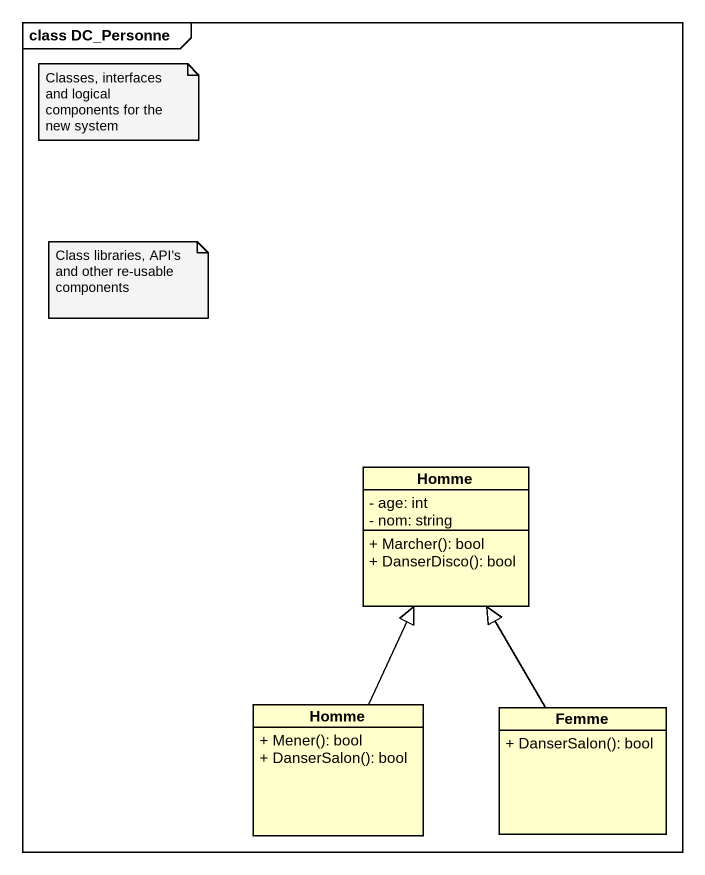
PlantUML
@startuml
mainframe class DC_Personne
hide circle
hide empty members
skinparam classAttributeIconSize 0
class Homme {
  - age: int
  - nom: string
  + Marcher(): bool
  + DanserDisco(): bool
}
class "Homme" as Homme_2 {
  + Mener(): bool
  + DanserSalon(): bool
}
class Femme {
  + DanserSalon(): bool
}
Homme_2 -up-|> Homme
Femme -up-|> Homme
note as N1
  Classes, interfaces and logical components for the new system
end note
note as N2
  Class libraries, API's and other re-usable components
end note
@enduml
